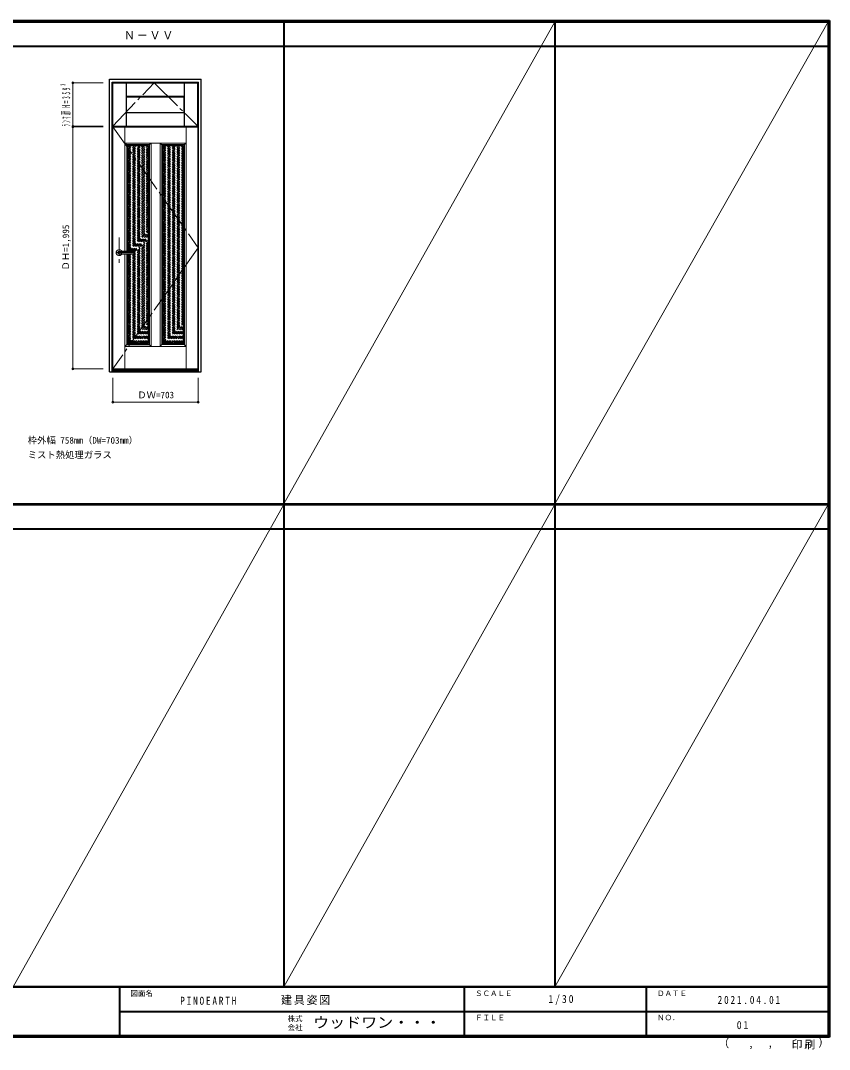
# Model space of a CAD drawing. Units: millimetres, scale not verified. Extents: x -6000 to 5700, y -4307 to 4175.
# Drawn here: x -966 to 5700, y -4307 to 4175 of the extents above; entities that cross this region are included whole.
import ezdxf
from ezdxf.enums import TextEntityAlignment as Align

# ---------------------------------------------------------------- set-up
doc = ezdxf.new("R2010")
doc.units = ezdxf.units.MM
doc.header["$LTSCALE"] = 30
doc.header["$PDMODE"] = 32
doc.header["$PDSIZE"] = 15
for name, pattern in [('CHAIN1', [8, 5, -1, 1, -1]), ('CHAIN2', [12, 9, -1, 1, -1]), ('DASHED1', [1.8, 1.2, -0.6])]:
    doc.linetypes.add(name, pattern=pattern)
for name, color, linetype, lineweight in [('0-1_通り芯', 4, 'CHAIN1', 9), ('0-2_扉', 3, 'Continuous', 25), ('0-3_仕上げ', 7, 'Continuous', 18), ('0-4_枠', 3, 'Continuous', 25), ('0-5_レバー', 3, 'Continuous', 25), ('0-7', 7, 'CHAIN2', 18), ('0-B_寸法', 4, 'Continuous', 9), ('0-C_ハッチ', 4, 'DASHED1', 9), ('F-1_枠', 6, 'Continuous', 40), ('F-A_文字', 7, 'Continuous', 18)]:
    doc.layers.add(name, color=color, linetype=linetype, lineweight=lineweight)
doc.layers.add('0-A_文字', color=7, linetype='Continuous')
doc.styles.add('ＭＳ ゴシック', font='')
doc.styles.get('ＭＳ ゴシック').set_extended_font_data('MS Gothic')

msp = doc.modelspace()

# ---------------------------------------------------------------- linework, layer by layer
at = {"layer": '0-1_通り芯'}
for p, q in [((-154.2, 2386.75), (-154.2, 2176.75)), ((-21.7, 2261.75), (-199.2, 2261.75))]:
    msp.add_line(p, q, dxfattribs=at)
at = {"layer": '0-2_扉'}
for p, q in [((-206.7, 3303.25), (-206.7, 3662.25)), ((-206.7, 3662.25), (496.3, 3662.25)), ((-205.2, 1304.25), (-205.2, 3299.25)), ((-205.2, 3299.25), (497.8, 3299.25)), ((497.8, 1304.25), (497.8, 3299.25)), ((-205.2, 1304.25), (497.8, 1304.25))]:
    msp.add_line(p, q, dxfattribs=at)
msp.add_lwpolyline([(-206.7, 3303.25), (496.3, 3303.25), (496.3, 3662.25)], dxfattribs=at)
at = {"layer": '0-3_仕上げ'}
for p, q in [((-95.7, 3303.25), (-95.7, 3662.25)), ((-94.2, 3549.75), (-94.2, 3662.25)), ((-92.7, 3551.25), (-92.7, 3662.25)), ((382.3, 3551.25), (382.3, 3662.25)), ((383.8, 3549.75), (383.8, 3662.25)), ((385.3, 3303.25), (385.3, 3662.25)), ((382.3, 3551.25), (-92.7, 3551.25)), ((-94.2, 3415.75), (-94.2, 3303.25)), ((-92.7, 3414.25), (-92.7, 3303.25)), ((382.3, 3414.25), (-92.7, 3414.25)), ((382.3, 3414.25), (382.3, 3303.25)), ((383.8, 3415.75), (383.8, 3303.25)), ((-105.7, 2273.25), (-105.7, 3299.25)), ((398.3, 1304.25), (398.3, 3299.25)), ((-105.7, 3164.25), (-90.7, 3149.25)), ((398.3, 3164.25), (-105.7, 3164.25)), ((109.3, 3164.25), (94.3, 3149.25)), ((109.3, 3164.25), (109.3, 1489.25)), ((183.3, 3164.25), (198.3, 3149.25)), ((183.3, 3164.25), (183.3, 1489.25)), ((398.3, 3164.25), (383.3, 3149.25)), ((-105.7, 1304.25), (-105.7, 2250.25)), ((-90.7, 1504.25), (-105.7, 1489.25)), ((398.3, 1489.25), (-105.7, 1489.25)), ((94.3, 1504.25), (109.3, 1489.25)), ((198.3, 1504.25), (183.3, 1489.25)), ((383.3, 1504.25), (398.3, 1489.25))]:
    msp.add_line(p, q, dxfattribs=at)
at = {"layer": '0-3_仕上げ', "color": 3, "lineweight": 25}
for p, q in [((-91.7, 3418.25), (-91.7, 3547.25)), ((-91.7, 3547.25), (381.3, 3547.25)), ((94.3, 3149.25), (-90.7, 3149.25)), ((-90.7, 3149.25), (-90.7, 2273.25)), ((94.3, 3149.25), (94.3, 1504.25)), ((383.3, 3149.25), (198.3, 3149.25)), ((198.3, 3149.25), (198.3, 1504.25)), ((383.3, 3149.25), (383.3, 1504.25)), ((-90.7, 2250.25), (-90.7, 1504.25)), ((-90.7, 1504.25), (94.3, 1504.25)), ((383.3, 1504.25), (198.3, 1504.25))]:
    msp.add_line(p, q, dxfattribs=at)
at = {"layer": '0-3_仕上げ', "color": 4, "lineweight": 9}
for p, q in [((86.3, 3141.25), (-82.7, 3141.25)), ((-82.7, 3141.25), (-82.7, 2273.25)), ((86.3, 3141.25), (86.3, 1512.25)), ((375.3, 3141.25), (206.3, 3141.25)), ((206.3, 3141.25), (206.3, 1512.25)), ((375.3, 3141.25), (375.3, 1512.25)), ((-82.7, 2250.25), (-82.7, 1512.25)), ((-82.7, 1512.25), (86.3, 1512.25)), ((375.3, 1512.25), (206.3, 1512.25))]:
    msp.add_line(p, q, dxfattribs=at)
at = {"layer": '0-3_仕上げ'}
for points in [[(-92.7, 3551.25), (-94.2, 3549.75), (-91.7, 3547.25)], [(382.3, 3551.25), (383.8, 3549.75), (381.3, 3547.25)], [(-92.7, 3414.25), (-94.2, 3415.75), (-91.7, 3418.25)], [(382.3, 3414.25), (383.8, 3415.75), (381.3, 3418.25)]]:
    msp.add_lwpolyline(points, dxfattribs=at)
at = {"layer": '0-3_仕上げ', "color": 3, "lineweight": 25}
msp.add_lwpolyline([(-91.7, 3418.25), (381.3, 3418.25), (381.3, 3547.25)], dxfattribs=at)
at = {"layer": '0-4_枠'}
for p, q in [((-234.2, 1279.25), (-234.2, 3691.25)), ((-234.2, 3691.25), (523.8, 3691.25)), ((-210.2, 1279.25), (-210.2, 3667.25)), ((-210.2, 3667.25), (499.8, 3667.25)), ((499.8, 1279.25), (499.8, 3667.25)), ((523.8, 1279.25), (523.8, 3691.25)), ((-234.2, 1279.25), (523.8, 1279.25)), ((-210.2, 1294.25), (499.8, 1294.25)), ((-210.2, 1291.25), (499.8, 1291.25))]:
    msp.add_line(p, q, dxfattribs=at)
at = {"layer": '0-5_レバー'}
for p, q in [((-154.2, 2271.25), (-135.2, 2271.25)), ((-154.2, 2252.25), (-135.2, 2252.25)), ((-135.2, 2272.25), (-134.2, 2273.25)), ((-135.2, 2251.25), (-135.2, 2272.25)), ((-135.2, 2251.25), (-134.2, 2250.25)), ((-134.2, 2273.25), (-30.2, 2273.25)), ((-30.2, 2250.25), (-134.2, 2250.25)), ((-29.2, 2272.25), (-30.2, 2273.25)), ((-29.2, 2251.25), (-30.2, 2250.25)), ((-29.2, 2251.25), (-29.2, 2272.25))]:
    msp.add_line(p, q, dxfattribs=at)
at = {"layer": '0-5_レバー', "color": 4, "lineweight": 9}
for p, q in [((-134.2, 2250.25), (-134.2, 2273.25)), ((-30.2, 2273.25), (-30.2, 2250.25))]:
    msp.add_line(p, q, dxfattribs=at)
for radius, start, end in [(24.55, 27.93255, 332.06745), (11, 59.72736, 300.27264)]:
    msp.add_arc((-154.2, 2261.75), radius, start, end, dxfattribs=at)
at = {"layer": '0-5_レバー'}
msp.add_arc((-154.2, 2261.75), 9.5, 90, 270, dxfattribs=at)
at = {"layer": '0-7'}
for p, q in [((-205.2, 3299.25), (497.8, 2301.75)), ((497.8, 2301.75), (-205.2, 1304.25))]:
    msp.add_line(p, q, dxfattribs=at)
msp.add_lwpolyline([(-206.7, 3303.25), (134.8, 3662.25), (496.3, 3303.25)], dxfattribs=at)
at = {"layer": '0-B_寸法'}
for p, q in [((-534.2, 3303.25), (-534.2, 3662.25)), ((-534.2, 3662.25), (-284.2, 3662.25)), ((-534.2, 3303.25), (-284.2, 3303.25)), ((-534.2, 3299.25), (-284.2, 3299.25)), ((-534.2, 3299.25), (-534.2, 1304.25)), ((-534.2, 1304.25), (-284.2, 1304.25)), ((-205.2, 1029.25), (-205.2, 1229.25)), ((497.8, 1029.25), (497.8, 1229.25)), ((-205.2, 1029.25), (497.8, 1029.25))]:
    msp.add_line(p, q, dxfattribs=at)
at = {"layer": '0-B_寸法', "color": 7}
for p in [(-534.2, 3662.25), (-534.2, 3303.25), (-534.2, 3299.25), (-534.2, 1304.25), (-205.2, 1029.25), (497.8, 1029.25)]:
    msp.add_point(p, dxfattribs=at)
at = {"layer": '0-C_ハッチ'}
for p, q in [((-82.7, 3130.24), (-71.69, 3141.25)), ((-82.7, 2974.67), (83.88, 3141.25)), ((-82.7, 2988.82), (69.73, 3141.25)), ((-82.7, 3002.96), (55.59, 3141.25)), ((-82.7, 3017.1), (41.45, 3141.25)), ((-82.7, 3031.24), (27.31, 3141.25)), ((-82.7, 3045.38), (13.17, 3141.25)), ((-82.7, 3059.53), (-0.98, 3141.25)), ((-82.7, 3073.67), (-15.12, 3141.25)), ((-82.7, 3087.81), (-29.26, 3141.25)), ((-82.7, 3101.95), (-43.4, 3141.25)), ((-82.7, 3116.09), (-57.54, 3141.25)), ((206.3, 3136.39), (211.16, 3141.25)), ((206.3, 2980.83), (366.72, 3141.25)), ((206.3, 2994.97), (352.58, 3141.25)), ((206.3, 3009.11), (338.44, 3141.25)), ((206.3, 3023.26), (324.29, 3141.25)), ((206.3, 3037.4), (310.15, 3141.25)), ((206.3, 3051.54), (296.01, 3141.25)), ((206.3, 3065.68), (281.87, 3141.25)), ((206.3, 3079.83), (267.72, 3141.25)), ((206.3, 3093.97), (253.58, 3141.25)), ((206.3, 3108.11), (239.44, 3141.25)), ((206.3, 3122.25), (225.3, 3141.25)), ((-82.7, 2960.53), (86.3, 3129.53)), ((-82.7, 2946.39), (86.3, 3115.39)), ((-82.7, 2932.25), (86.3, 3101.25)), ((-82.7, 2918.1), (86.3, 3087.1)), ((-82.7, 2903.96), (86.3, 3072.96)), ((-82.7, 2889.82), (86.3, 3058.82)), ((206.3, 2966.69), (375.3, 3135.69)), ((206.3, 2952.55), (375.3, 3121.55)), ((206.3, 2938.4), (375.3, 3107.4)), ((206.3, 2924.26), (375.3, 3093.26)), ((206.3, 2910.12), (375.3, 3079.12)), ((206.3, 2895.98), (375.3, 3064.98)), ((-82.7, 2875.68), (86.3, 3044.68)), ((-82.7, 2861.54), (86.3, 3030.54)), ((-82.7, 2847.39), (86.3, 3016.39)), ((-82.7, 2833.25), (86.3, 3002.25)), ((-82.7, 2819.11), (86.3, 2988.11)), ((-82.7, 2804.97), (86.3, 2973.97)), ((206.3, 2881.84), (375.3, 3050.84)), ((206.3, 2867.69), (375.3, 3036.69)), ((206.3, 2853.55), (375.3, 3022.55)), ((206.3, 2839.41), (375.3, 3008.41)), ((206.3, 2825.27), (375.3, 2994.27)), ((206.3, 2811.12), (375.3, 2980.12)), ((-82.7, 2790.83), (86.3, 2959.83)), ((-82.7, 2776.68), (86.3, 2945.68)), ((-82.7, 2762.54), (86.3, 2931.54)), ((-82.7, 2748.4), (86.3, 2917.4)), ((-82.7, 2734.26), (86.3, 2903.26)), ((-82.7, 2720.11), (86.3, 2889.11)), ((206.3, 2796.98), (375.3, 2965.98)), ((206.3, 2782.84), (375.3, 2951.84)), ((206.3, 2768.7), (375.3, 2937.7)), ((206.3, 2754.56), (375.3, 2923.56)), ((206.3, 2740.41), (375.3, 2909.41)), ((206.3, 2726.27), (375.3, 2895.27)), ((-82.7, 2705.97), (86.3, 2874.97)), ((-82.7, 2691.83), (86.3, 2860.83)), ((-82.7, 2677.69), (86.3, 2846.69)), ((-82.7, 2663.55), (86.3, 2832.55)), ((-82.7, 2649.4), (86.3, 2818.4)), ((-82.7, 2635.26), (86.3, 2804.26)), ((206.3, 2712.13), (375.3, 2881.13)), ((206.3, 2697.99), (375.3, 2866.99)), ((206.3, 2683.85), (375.3, 2852.85)), ((206.3, 2669.7), (375.3, 2838.7)), ((206.3, 2655.56), (375.3, 2824.56)), ((206.3, 2641.42), (375.3, 2810.42)), ((-82.7, 2621.12), (86.3, 2790.12)), ((-82.7, 2606.98), (86.3, 2775.98)), ((-82.7, 2592.84), (86.3, 2761.84)), ((-82.7, 2578.69), (86.3, 2747.69)), ((-82.7, 2564.55), (86.3, 2733.55)), ((-82.7, 2550.41), (86.3, 2719.41)), ((206.3, 2627.28), (375.3, 2796.28)), ((206.3, 2613.13), (375.3, 2782.13)), ((206.3, 2598.99), (375.3, 2767.99)), ((206.3, 2584.85), (375.3, 2753.85)), ((206.3, 2570.71), (375.3, 2739.71)), ((206.3, 2556.57), (375.3, 2725.57)), ((-82.7, 2536.27), (86.3, 2705.27)), ((-82.7, 2522.12), (86.3, 2691.12)), ((-82.7, 2507.98), (86.3, 2676.98)), ((-82.7, 2493.84), (86.3, 2662.84)), ((-82.7, 2479.7), (86.3, 2648.7)), ((-82.7, 2465.56), (86.3, 2634.56)), ((206.3, 2542.42), (375.3, 2711.42)), ((206.3, 2528.28), (375.3, 2697.28)), ((206.3, 2514.14), (375.3, 2683.14)), ((206.3, 2500), (375.3, 2669)), ((206.3, 2485.86), (375.3, 2654.86)), ((206.3, 2471.71), (375.3, 2640.71)), ((-82.7, 2451.41), (86.3, 2620.41)), ((-82.7, 2437.27), (86.3, 2606.27)), ((-82.7, 2423.13), (86.3, 2592.13)), ((-82.7, 2408.99), (86.3, 2577.99)), ((-82.7, 2394.85), (86.3, 2563.85)), ((-82.7, 2380.7), (86.3, 2549.7)), ((206.3, 2457.57), (375.3, 2626.57)), ((206.3, 2443.43), (375.3, 2612.43)), ((206.3, 2429.29), (375.3, 2598.29)), ((206.3, 2415.14), (375.3, 2584.14)), ((206.3, 2401), (375.3, 2570)), ((206.3, 2386.86), (375.3, 2555.86)), ((-82.7, 2366.56), (86.3, 2535.56)), ((-82.7, 2352.42), (86.3, 2521.42)), ((-82.7, 2338.28), (86.3, 2507.28)), ((-82.7, 2324.13), (86.3, 2493.13)), ((-82.7, 2309.99), (86.3, 2478.99)), ((-82.7, 2295.85), (86.3, 2464.85)), ((206.3, 2372.72), (375.3, 2541.72)), ((206.3, 2358.58), (375.3, 2527.58)), ((206.3, 2344.43), (375.3, 2513.43)), ((206.3, 2330.29), (375.3, 2499.29)), ((206.3, 2316.15), (375.3, 2485.15)), ((206.3, 2302.01), (375.3, 2471.01)), ((-82.7, 2281.71), (86.3, 2450.71)), ((-77.02, 2273.25), (86.3, 2436.57)), ((-62.87, 2273.25), (86.3, 2422.42)), ((-48.73, 2273.25), (86.3, 2408.28)), ((-34.59, 2273.25), (86.3, 2394.14)), ((-29.2, 2264.5), (86.3, 2380)), ((206.3, 2287.87), (375.3, 2456.87)), ((206.3, 2273.72), (375.3, 2442.72)), ((206.3, 2259.58), (375.3, 2428.58)), ((206.3, 2245.44), (375.3, 2414.44)), ((206.3, 2231.3), (375.3, 2400.3)), ((206.3, 2217.15), (375.3, 2386.15)), ((-82.7, 2196.86), (86.3, 2365.86)), ((-82.7, 2182.71), (86.3, 2351.71)), ((-82.7, 2168.57), (86.3, 2337.57)), ((-82.7, 2154.43), (86.3, 2323.43)), ((-82.7, 2140.29), (86.3, 2309.29)), ((-82.7, 2126.14), (86.3, 2295.14)), ((206.3, 2203.01), (375.3, 2372.01)), ((206.3, 2188.87), (375.3, 2357.87)), ((206.3, 2174.73), (375.3, 2343.73)), ((206.3, 2160.59), (375.3, 2329.59)), ((206.3, 2146.44), (375.3, 2315.44)), ((206.3, 2132.3), (375.3, 2301.3)), ((-82.7, 2112), (86.3, 2281)), ((-82.7, 2097.86), (86.3, 2266.86)), ((-82.7, 2083.72), (86.3, 2252.72)), ((-82.7, 2225.14), (-57.59, 2250.25)), ((-82.7, 2239.28), (-71.73, 2250.25)), ((-82.7, 2211), (-43.45, 2250.25)), ((-82.7, 2069.58), (86.3, 2238.58)), ((-82.7, 2055.43), (86.3, 2224.43)), ((-82.7, 2041.29), (86.3, 2210.29)), ((206.3, 2118.16), (375.3, 2287.16)), ((206.3, 2104.02), (375.3, 2273.02)), ((206.3, 2089.88), (375.3, 2258.88)), ((206.3, 2075.73), (375.3, 2244.73)), ((206.3, 2061.59), (375.3, 2230.59)), ((206.3, 2047.45), (375.3, 2216.45)), ((-82.7, 2027.15), (86.3, 2196.15)), ((-82.7, 2013.01), (86.3, 2182.01)), ((-82.7, 1998.87), (86.3, 2167.87)), ((-82.7, 1984.72), (86.3, 2153.72)), ((-82.7, 1970.58), (86.3, 2139.58)), ((-82.7, 1956.44), (86.3, 2125.44)), ((206.3, 2033.31), (375.3, 2202.31)), ((206.3, 2019.17), (375.3, 2188.17)), ((206.3, 2005.02), (375.3, 2174.02)), ((206.3, 1990.88), (375.3, 2159.88)), ((206.3, 1976.74), (375.3, 2145.74)), ((206.3, 1962.6), (375.3, 2131.6)), ((-82.7, 1942.3), (86.3, 2111.3)), ((-82.7, 1928.15), (86.3, 2097.15)), ((-82.7, 1914.01), (86.3, 2083.01)), ((-82.7, 1899.87), (86.3, 2068.87)), ((-82.7, 1885.73), (86.3, 2054.73)), ((-82.7, 1871.59), (86.3, 2040.59)), ((206.3, 1948.45), (375.3, 2117.45)), ((206.3, 1934.31), (375.3, 2103.31)), ((206.3, 1920.17), (375.3, 2089.17)), ((206.3, 1906.03), (375.3, 2075.03)), ((206.3, 1891.89), (375.3, 2060.89)), ((206.3, 1877.74), (375.3, 2046.74)), ((-82.7, 1857.44), (86.3, 2026.44)), ((-82.7, 1843.3), (86.3, 2012.3)), ((-82.7, 1829.16), (86.3, 1998.16)), ((-82.7, 1815.02), (86.3, 1984.02)), ((-82.7, 1800.88), (86.3, 1969.88)), ((-82.7, 1786.73), (86.3, 1955.73)), ((206.3, 1863.6), (375.3, 2032.6)), ((206.3, 1849.46), (375.3, 2018.46)), ((206.3, 1835.32), (375.3, 2004.32)), ((206.3, 1821.18), (375.3, 1990.18)), ((206.3, 1807.03), (375.3, 1976.03)), ((206.3, 1792.89), (375.3, 1961.89)), ((-82.7, 1772.59), (86.3, 1941.59)), ((-82.7, 1758.45), (86.3, 1927.45)), ((-82.7, 1744.31), (86.3, 1913.31)), ((-82.7, 1730.17), (86.3, 1899.17)), ((-82.7, 1716.02), (86.3, 1885.02)), ((-82.7, 1701.88), (86.3, 1870.88)), ((206.3, 1778.75), (375.3, 1947.75)), ((206.3, 1764.61), (375.3, 1933.61)), ((206.3, 1750.46), (375.3, 1919.46)), ((206.3, 1736.32), (375.3, 1905.32)), ((206.3, 1722.18), (375.3, 1891.18)), ((206.3, 1708.04), (375.3, 1877.04)), ((-82.7, 1687.74), (86.3, 1856.74)), ((-82.7, 1673.6), (86.3, 1842.6)), ((-82.7, 1659.45), (86.3, 1828.45)), ((-82.7, 1645.31), (86.3, 1814.31)), ((-82.7, 1631.17), (86.3, 1800.17)), ((-82.7, 1617.03), (86.3, 1786.03)), ((206.3, 1693.9), (375.3, 1862.9)), ((206.3, 1679.75), (375.3, 1848.75)), ((206.3, 1665.61), (375.3, 1834.61)), ((206.3, 1651.47), (375.3, 1820.47)), ((206.3, 1637.33), (375.3, 1806.33)), ((206.3, 1623.19), (375.3, 1792.19)), ((-82.7, 1602.89), (86.3, 1771.89)), ((-82.7, 1588.74), (86.3, 1757.74)), ((-82.7, 1574.6), (86.3, 1743.6)), ((-82.7, 1560.46), (86.3, 1729.46)), ((-82.7, 1546.32), (86.3, 1715.32)), ((-82.7, 1532.18), (86.3, 1701.18)), ((206.3, 1609.04), (375.3, 1778.04)), ((206.3, 1594.9), (375.3, 1763.9)), ((206.3, 1580.76), (375.3, 1749.76)), ((206.3, 1566.62), (375.3, 1735.62)), ((206.3, 1552.47), (375.3, 1721.47)), ((206.3, 1538.33), (375.3, 1707.33)), ((-82.7, 1518.03), (86.3, 1687.03)), ((-74.34, 1512.25), (86.3, 1672.89)), ((-60.2, 1512.25), (86.3, 1658.75)), ((-46.06, 1512.25), (86.3, 1644.61)), ((-31.91, 1512.25), (86.3, 1630.46)), ((-17.77, 1512.25), (86.3, 1616.32)), ((206.3, 1524.19), (375.3, 1693.19)), ((208.5, 1512.25), (375.3, 1679.05)), ((222.64, 1512.25), (375.3, 1664.91)), ((236.79, 1512.25), (375.3, 1650.76)), ((250.93, 1512.25), (375.3, 1636.62)), ((265.07, 1512.25), (375.3, 1622.48)), ((-3.63, 1512.25), (86.3, 1602.18)), ((10.51, 1512.25), (86.3, 1588.04)), ((24.65, 1512.25), (86.3, 1573.9)), ((38.8, 1512.25), (86.3, 1559.75)), ((52.94, 1512.25), (86.3, 1545.61)), ((67.08, 1512.25), (86.3, 1531.47)), ((279.21, 1512.25), (375.3, 1608.34)), ((293.35, 1512.25), (375.3, 1594.2)), ((307.5, 1512.25), (375.3, 1580.05)), ((321.64, 1512.25), (375.3, 1565.91)), ((335.78, 1512.25), (375.3, 1551.77)), ((349.92, 1512.25), (375.3, 1537.63)), ((81.22, 1512.25), (86.3, 1517.33)), ((364.07, 1512.25), (375.3, 1523.48))]:
    msp.add_line(p, q, dxfattribs=at)
at = {"layer": 'F-1_枠'}
for p, q in [((-6000, 4175), (5700, 4175)), ((-6000, 4170), (5700, 4170)), ((-6000, 4165), (5700, 4165)), ((1204.8, 4175), (1204.8, -3790)), ((3436.4, 4175), (3436.4, -3790)), ((5690, 4175), (5690, -4205)), ((5695, 4175), (5695, -4205)), ((5700, 4175), (5700, -4205)), ((-6000, 3965), (5700, 3965)), ((-6000, 190.5), (5700, 190.5)), ((-6000, 187.5), (5700, 187.5)), ((-6000, 184.5), (5700, 184.5)), ((-6000, -15.5), (5700, -15.5)), ((5700, -3790), (-6000, -3790)), ((5700, -3795), (-6000, -3795)), ((-150, -3795), (-150, -4195)), ((2690, -3795), (2690, -4195)), ((4190, -3795), (4190, -4195)), ((-150, -3995), (5690, -3995.01)), ((5700, -4195), (-6000, -4195)), ((5700, -4200), (-6000, -4200)), ((5700, -4205), (-6000, -4205))]:
    msp.add_line(p, q, dxfattribs=at)
at = {"layer": 'F-A_文字'}
for p, q in [((1204.8, 190.5), (3436.4, 4165)), ((3436.4, 190.5), (5690, 4165)), ((1204.8, 184.5), (-1026.8, -3790)), ((1204.8, -3790), (3436.4, 184.5)), ((3436.4, -3790), (5690, 184.5))]:
    msp.add_line(p, q, dxfattribs=at)

# ---------------------------------------------------------------- texts
at = {"layer": '0-A_文字', "style": 'ＭＳ ゴシック'}
for s, p in [('枠外幅 758mm（DW=703mm）', (-906.8, 670.5)), ('ミスト熱処理ガラス', (-906.8, 550.5))]:
    msp.add_text(s, height=54.99, dxfattribs=at).set_placement(p, align=Align.BOTTOM_LEFT)
at = {"layer": '0-A_文字', "insert": (-113.5, 4020), "char_height": 65.98, "attachment_point": 7, "style": 'ＭＳ ゴシック'}
msp.add_mtext('\\T1.17;Ｎ－ＶＶ', dxfattribs=at)
at = {"layer": '0-B_寸法', "color": 7, "style": 'ＭＳ ゴシック'}
msp.add_text('ＤＨ=1,995', height=54.99, rotation=90, dxfattribs=at).set_placement((-549.2, 2114.25), align=Align.BOTTOM_LEFT)
msp.add_text('ＤＷ=703', height=54.99, dxfattribs=at).set_placement((-4.2, 1044.25), align=Align.BOTTOM_LEFT)
at = {"layer": '0-B_寸法', "color": 7, "insert": (-549.2, 3302.75), "char_height": 65.98, "attachment_point": 7, "rotation": 90, "style": 'ＭＳ ゴシック'}
msp.add_mtext('\\T1.67;\\W0.4;ﾗﾝﾏ扉H=359³', dxfattribs=at)
at = {"layer": 'F-A_文字', "style": 'ＭＳ ゴシック'}
for s, height, p in [('図面名', 43.99, (-60, -3880)), ('ＳＣＡＬＥ', 43.99, (2780, -3880)), ('ＤＡＴＥ', 43.99, (4280, -3880)), ('株式', 43.99, (1235, -4089)), ('ＦＩＬＥ', 43.99, (2780, -4080)), ('ＮＯ．', 43.99, (4280, -4080)), ('会社', 43.99, (1235, -4161)), ('（', 65.98, (4784.03, -4308.31)), ('）', 65.98, (5608.4, -4304.13)), (',', 65.98, (5031.28, -4308.31)), (',', 65.98, (5190.2, -4305.53))]:
    msp.add_text(s, height=height, dxfattribs=at).set_placement(p, align=Align.BOTTOM_LEFT)
at = {"layer": 'F-A_文字', "style": 'ＭＳ ゴシック', "width": 1.1}
msp.add_text('ウッドワン・・・', height=87.98, dxfattribs=at).set_placement((1445, -4155), align=Align.BOTTOM_LEFT)
at = {"layer": 'F-A_文字', "char_height": 65.98, "attachment_point": 7, "style": 'ＭＳ ゴシック'}
for s, insert in [('\\T1.39;\\W0.85;PINOEARTH', (350, -3940)), ('\\T1.17;建具姿図', (1180.42, -3940)), ('\\T1.38;\\W0.9;1/30', (3383.75, -3940)), ('\\T1.39;\\W0.85;2021.04.01', (4778.75, -3932.5)), ('\\T1.36;\\W0.9;01', (4936.25, -4140)), ('\\T1.17;印刷', (5388.15, -4306.92))]:
    msp.add_mtext(s, dxfattribs=dict(at, insert=insert))

doc.saveas('drawing.dxf')
